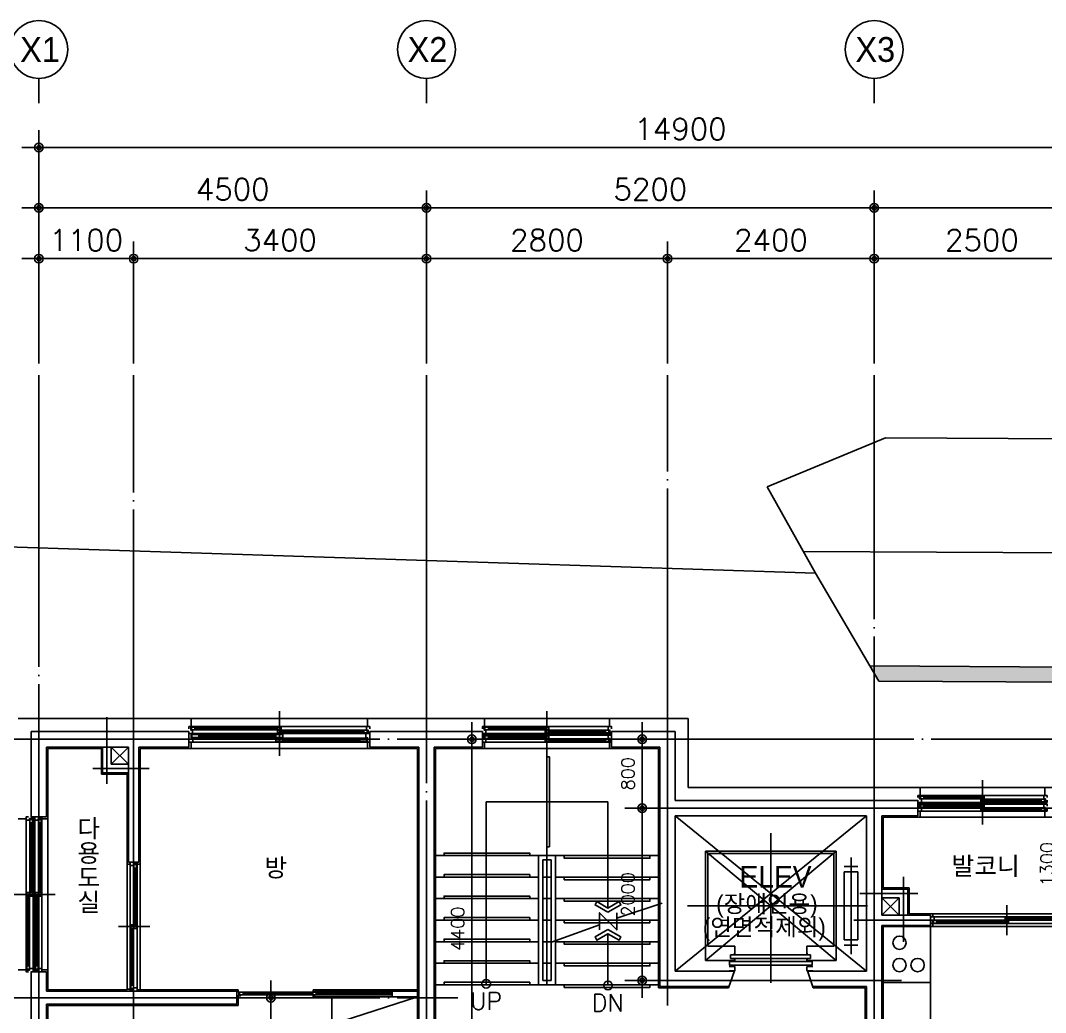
# Model space of a CAD drawing. Header units: millimetres. Extents: x 5537433 to 5830173, y -900794 to -778623.
# Drawn here: x 5668008 to 5679910, y -816726 to -805209 of the extents above; entities that cross this region are included whole.
import ezdxf
from ezdxf.enums import TextEntityAlignment as Align

# ---------------------------------------------------------------- set-up
doc = ezdxf.new("R2010")
doc.units = ezdxf.units.MM
doc.header["$LTSCALE"] = 100
doc.linetypes.add('CEN', pattern=[62, 60, -1, 0, -1])
doc.layers.get('0').update_dxf_attribs({"linetype": 'CONTINUOUS'})
doc.layers.get('DEFPOINTS').update_dxf_attribs({"linetype": 'CONTINUOUS'})
for name, color, linetype in [('181', 181, 'CONTINUOUS'), ('60', 60, 'CONTINUOUS'), ('9', 9, 'CONTINUOUS'), ('CEN', 1, 'CEN'), ('COL', 2, 'CONTINUOUS'), ('COR', 4, 'CONTINUOUS'), ('DIM', 7, 'CONTINUOUS'), ('FIN', 9, 'CONTINUOUS'), ('HAT', 8, 'CONTINUOUS'), ('SYM', 7, 'CONTINUOUS'), ('WAL', 3, 'CONTINUOUS'), ('WID', 4, 'CONTINUOUS')]:
    doc.layers.add(name, color=color, linetype=linetype)
doc.styles.add('2', font='')
doc.styles.add('GHS', font='ROMANS.shx', dxfattribs={"bigfont": 'GHS.shx'})
doc.styles.get('2').set_extended_font_data('HYtbrB')
doc.dimstyles.get("Standard").update_dxf_attribs({"dimtxt": 0.18, "dimasz": 0.18, "dimexe": 0.18, "dimexo": 0.0625, "dimgap": 0.09, "dimtad": 0, "dimtih": 1, "dimtoh": 1, "dimdec": 4, "dimzin": 0, "dimdsep": 46, "dimtxsty": 'STANDARD', "dimcen": 0.09, "dimadec": 0, "dimazin": 0, "dimtfac": 1, "dimtdec": 4, "dimtofl": 0, "dimtmove": 0, "dimatfit": 3, "dimfxl": 1, "dimtolj": 1, "dimtzin": 0, "dimarcsym": 0})

# ---------------------------------------------------------------- blocks, each defined once
blk = doc.blocks.new('Z_DOT')
at = {"layer": 'DIM', "color": 7}
for p, q in [((0, -2), (0, 2)), ((-2, 0), (2, 0))]:
    blk.add_line(p, q, dxfattribs=at)
for radius in [0.5, 0.25]:
    blk.add_circle((0, 0), radius, dxfattribs=at)
blk = doc.blocks.new('*D78')
at = {"layer": 'DEFPOINTS', "color": 0, "linetype": 'Continuous', "transparency": 16777216}
for p in [(5668222, -807384), (5668222, -809493), (5672722, -809493)]:
    blk.add_point(p, dxfattribs=at)
at = {"layer": 'DIM', "color": 0, "linetype": 'Continuous', "lineweight": -2, "transparency": 16777216}
for p, q in [((5668222, -809193), (5668222, -807384)), ((5672622, -807384), (5668322, -807384)), ((5672722, -809193), (5672722, -807384))]:
    blk.add_line(p, q, dxfattribs=at)
at = {"layer": 'DIM', "color": 0, "linetype": 'Continuous', "lineweight": -2, "transparency": 16777216, "xscale": 100, "yscale": 100, "zscale": 100, "rotation": 180}
blk.add_blockref('Z_DOT', (5668222, -807384), dxfattribs=at)
at = {"layer": 'DIM', "color": 0, "linetype": 'Continuous', "lineweight": -2, "transparency": 16777216, "xscale": 100, "yscale": 100, "zscale": 100}
blk.add_blockref('Z_DOT', (5672722, -807384), dxfattribs=at)
at = {"layer": 'DIM', "color": 60, "linetype": 'Continuous', "transparency": 16777216, "insert": (5670472, -807169), "char_height": 250, "attachment_point": 5, "style": 'GHS'}
blk.add_mtext('\\A1;4500', dxfattribs=at)
blk = doc.blocks.new('*D79')
at = {"layer": 'DEFPOINTS', "color": 0, "linetype": 'Continuous', "transparency": 16777216}
for p in [(5683122, -806684), (5668222, -809427), (5683122, -809427)]:
    blk.add_point(p, dxfattribs=at)
at = {"layer": 'DIM', "color": 0, "linetype": 'Continuous', "lineweight": -2, "transparency": 16777216}
for p, q in [((5668222, -809127), (5668222, -806684)), ((5668322, -806684), (5683022, -806684)), ((5683122, -809127), (5683122, -806684))]:
    blk.add_line(p, q, dxfattribs=at)
at = {"layer": 'DIM', "color": 0, "linetype": 'Continuous', "lineweight": -2, "transparency": 16777216, "xscale": 100, "yscale": 100, "zscale": 100, "rotation": 180}
blk.add_blockref('Z_DOT', (5668222, -806684), dxfattribs=at)
at = {"layer": 'DIM', "color": 0, "linetype": 'Continuous', "lineweight": -2, "transparency": 16777216, "xscale": 100, "yscale": 100, "zscale": 100}
blk.add_blockref('Z_DOT', (5683122, -806684), dxfattribs=at)
at = {"layer": 'DIM', "color": 60, "linetype": 'Continuous', "transparency": 16777216, "insert": (5675672, -806469), "char_height": 250, "attachment_point": 5, "style": 'GHS'}
blk.add_mtext('\\A1;14900', dxfattribs=at)
blk = doc.blocks.new('*D80')
at = {"layer": 'DEFPOINTS', "color": 0, "linetype": 'Continuous', "transparency": 16777216}
for p in [(5672722, -807384), (5672722, -809493), (5677922, -809493)]:
    blk.add_point(p, dxfattribs=at)
at = {"layer": 'DIM', "color": 0, "linetype": 'Continuous', "lineweight": -2, "transparency": 16777216}
for p, q in [((5672722, -809193), (5672722, -807384)), ((5677822, -807384), (5672822, -807384)), ((5677922, -809193), (5677922, -807384))]:
    blk.add_line(p, q, dxfattribs=at)
at = {"layer": 'DIM', "color": 0, "linetype": 'Continuous', "lineweight": -2, "transparency": 16777216, "xscale": 100, "yscale": 100, "zscale": 100, "rotation": 180}
blk.add_blockref('Z_DOT', (5672722, -807384), dxfattribs=at)
at = {"layer": 'DIM', "color": 0, "linetype": 'Continuous', "lineweight": -2, "transparency": 16777216, "xscale": 100, "yscale": 100, "zscale": 100}
blk.add_blockref('Z_DOT', (5677922, -807384), dxfattribs=at)
at = {"layer": 'DIM', "color": 60, "linetype": 'Continuous', "transparency": 16777216, "insert": (5675322, -807169), "char_height": 250, "attachment_point": 5, "style": 'GHS'}
blk.add_mtext('\\A1;5200', dxfattribs=at)
blk = doc.blocks.new('*D81')
at = {"layer": 'DEFPOINTS', "color": 0, "linetype": 'Continuous', "transparency": 16777216}
for p in [(5668222, -807974), (5668222, -809493), (5669322, -809493)]:
    blk.add_point(p, dxfattribs=at)
at = {"layer": 'DIM', "color": 0, "linetype": 'Continuous', "lineweight": -2, "transparency": 16777216}
for p, q in [((5668222, -809193), (5668222, -807974)), ((5669222, -807974), (5668322, -807974)), ((5669322, -809193), (5669322, -807974))]:
    blk.add_line(p, q, dxfattribs=at)
at = {"layer": 'DIM', "color": 0, "linetype": 'Continuous', "lineweight": -2, "transparency": 16777216, "xscale": 100, "yscale": 100, "zscale": 100, "rotation": 180}
blk.add_blockref('Z_DOT', (5668222, -807974), dxfattribs=at)
at = {"layer": 'DIM', "color": 0, "linetype": 'Continuous', "lineweight": -2, "transparency": 16777216, "xscale": 100, "yscale": 100, "zscale": 100}
blk.add_blockref('Z_DOT', (5669322, -807974), dxfattribs=at)
at = {"layer": 'DIM', "color": 60, "linetype": 'Continuous', "transparency": 16777216, "insert": (5668772, -807759), "char_height": 250, "attachment_point": 5, "style": 'GHS'}
blk.add_mtext('\\A1;1100', dxfattribs=at)
blk = doc.blocks.new('*D82')
at = {"layer": 'DEFPOINTS', "color": 0, "linetype": 'Continuous', "transparency": 16777216}
for p in [(5669322, -807974), (5669322, -809493), (5672722, -809493)]:
    blk.add_point(p, dxfattribs=at)
at = {"layer": 'DIM', "color": 0, "linetype": 'Continuous', "lineweight": -2, "transparency": 16777216}
for p, q in [((5669322, -809193), (5669322, -807974)), ((5672622, -807974), (5669422, -807974)), ((5672722, -809193), (5672722, -807974))]:
    blk.add_line(p, q, dxfattribs=at)
at = {"layer": 'DIM', "color": 0, "linetype": 'Continuous', "lineweight": -2, "transparency": 16777216, "xscale": 100, "yscale": 100, "zscale": 100, "rotation": 180}
blk.add_blockref('Z_DOT', (5669322, -807974), dxfattribs=at)
at = {"layer": 'DIM', "color": 0, "linetype": 'Continuous', "lineweight": -2, "transparency": 16777216, "xscale": 100, "yscale": 100, "zscale": 100}
blk.add_blockref('Z_DOT', (5672722, -807974), dxfattribs=at)
at = {"layer": 'DIM', "color": 60, "linetype": 'Continuous', "transparency": 16777216, "insert": (5671022, -807759), "char_height": 250, "attachment_point": 5, "style": 'GHS'}
blk.add_mtext('\\A1;3400', dxfattribs=at)
blk = doc.blocks.new('*D83')
at = {"layer": 'DEFPOINTS', "color": 0, "linetype": 'Continuous', "transparency": 16777216}
for p in [(5672722, -807974), (5672722, -809493), (5675522, -809493)]:
    blk.add_point(p, dxfattribs=at)
at = {"layer": 'DIM', "color": 0, "linetype": 'Continuous', "lineweight": -2, "transparency": 16777216}
for p, q in [((5672722, -809193), (5672722, -807974)), ((5675422, -807974), (5672822, -807974)), ((5675522, -809193), (5675522, -807974))]:
    blk.add_line(p, q, dxfattribs=at)
at = {"layer": 'DIM', "color": 0, "linetype": 'Continuous', "lineweight": -2, "transparency": 16777216, "xscale": 100, "yscale": 100, "zscale": 100, "rotation": 180}
blk.add_blockref('Z_DOT', (5672722, -807974), dxfattribs=at)
at = {"layer": 'DIM', "color": 0, "linetype": 'Continuous', "lineweight": -2, "transparency": 16777216, "xscale": 100, "yscale": 100, "zscale": 100}
blk.add_blockref('Z_DOT', (5675522, -807974), dxfattribs=at)
at = {"layer": 'DIM', "color": 60, "linetype": 'Continuous', "transparency": 16777216, "insert": (5674122, -807759), "char_height": 250, "attachment_point": 5, "style": 'GHS'}
blk.add_mtext('\\A1;2800', dxfattribs=at)
blk = doc.blocks.new('*D84')
at = {"layer": 'DEFPOINTS', "color": 0, "linetype": 'Continuous', "transparency": 16777216}
for p in [(5675522, -807974), (5675522, -809493), (5677922, -809493)]:
    blk.add_point(p, dxfattribs=at)
at = {"layer": 'DIM', "color": 0, "linetype": 'Continuous', "lineweight": -2, "transparency": 16777216}
for p, q in [((5675522, -809193), (5675522, -807974)), ((5677822, -807974), (5675622, -807974)), ((5677922, -809193), (5677922, -807974))]:
    blk.add_line(p, q, dxfattribs=at)
at = {"layer": 'DIM', "color": 0, "linetype": 'Continuous', "lineweight": -2, "transparency": 16777216, "xscale": 100, "yscale": 100, "zscale": 100, "rotation": 180}
blk.add_blockref('Z_DOT', (5675522, -807974), dxfattribs=at)
at = {"layer": 'DIM', "color": 0, "linetype": 'Continuous', "lineweight": -2, "transparency": 16777216, "xscale": 100, "yscale": 100, "zscale": 100}
blk.add_blockref('Z_DOT', (5677922, -807974), dxfattribs=at)
at = {"layer": 'DIM', "color": 60, "linetype": 'Continuous', "transparency": 16777216, "insert": (5676722, -807759), "char_height": 250, "attachment_point": 5, "style": 'GHS'}
blk.add_mtext('\\A1;2400', dxfattribs=at)
blk = doc.blocks.new('*D85')
at = {"layer": 'DEFPOINTS', "color": 0, "linetype": 'Continuous', "transparency": 16777216}
for p in [(5677922, -807974), (5677922, -809493), (5680422, -809493)]:
    blk.add_point(p, dxfattribs=at)
at = {"layer": 'DIM', "color": 0, "linetype": 'Continuous', "lineweight": -2, "transparency": 16777216}
for p, q in [((5677922, -809193), (5677922, -807974)), ((5680322, -807974), (5678022, -807974)), ((5680422, -809193), (5680422, -807974))]:
    blk.add_line(p, q, dxfattribs=at)
at = {"layer": 'DIM', "color": 0, "linetype": 'Continuous', "lineweight": -2, "transparency": 16777216, "xscale": 100, "yscale": 100, "zscale": 100, "rotation": 180}
blk.add_blockref('Z_DOT', (5677922, -807974), dxfattribs=at)
at = {"layer": 'DIM', "color": 0, "linetype": 'Continuous', "lineweight": -2, "transparency": 16777216, "xscale": 100, "yscale": 100, "zscale": 100}
blk.add_blockref('Z_DOT', (5680422, -807974), dxfattribs=at)
at = {"layer": 'DIM', "color": 60, "linetype": 'Continuous', "transparency": 16777216, "insert": (5679172, -807759), "char_height": 250, "attachment_point": 5, "style": 'GHS'}
blk.add_mtext('\\A1;2500', dxfattribs=at)
blk = doc.blocks.new('*D99')
at = {"layer": 'DEFPOINTS', "color": 0, "linetype": 'Continuous', "transparency": 16777216}
for p in [(5677922, -807384), (5677922, -809493), (5683122, -809493)]:
    blk.add_point(p, dxfattribs=at)
at = {"layer": 'DIM', "color": 0, "linetype": 'Continuous', "lineweight": -2, "transparency": 16777216}
for p, q in [((5677922, -809193), (5677922, -807384)), ((5683022, -807384), (5678022, -807384)), ((5683122, -809193), (5683122, -807384))]:
    blk.add_line(p, q, dxfattribs=at)
at = {"layer": 'DIM', "color": 0, "linetype": 'Continuous', "lineweight": -2, "transparency": 16777216, "xscale": 100, "yscale": 100, "zscale": 100, "rotation": 180}
blk.add_blockref('Z_DOT', (5677922, -807384), dxfattribs=at)
at = {"layer": 'DIM', "color": 0, "linetype": 'Continuous', "lineweight": -2, "transparency": 16777216, "xscale": 100, "yscale": 100, "zscale": 100}
blk.add_blockref('Z_DOT', (5683122, -807384), dxfattribs=at)
at = {"layer": 'DIM', "color": 60, "linetype": 'Continuous', "transparency": 16777216, "insert": (5680522, -807169), "char_height": 250, "attachment_point": 5, "style": 'GHS'}
blk.add_mtext('\\A1;5200', dxfattribs=at)
blk = doc.blocks.new('*D295')
at = {"layer": 'DEFPOINTS', "color": 0, "linetype": 'Continuous', "transparency": 16777216}
for p in [(5675227, -813554), (5675227, -813554), (5675227, -814354)]:
    blk.add_point(p, dxfattribs=at)
at = {"layer": 'DIM', "color": 0, "linetype": 'Continuous', "lineweight": -2, "transparency": 16777216}
blk.add_line((5675227, -814254), (5675227, -813654), dxfattribs=at)
at = {"layer": 'DIM', "color": 0, "linetype": 'Continuous', "lineweight": -2, "transparency": 16777216, "xscale": 100, "yscale": 100, "zscale": 100}
for p, rotation in [((5675227, -813554), 90), ((5675227, -814354), 270)]:
    blk.add_blockref('Z_DOT', p, dxfattribs=dict(at, rotation=rotation))
at = {"layer": 'DIM', "color": 60, "linetype": 'Continuous', "transparency": 16777216, "insert": (5675062, -813954), "char_height": 150, "attachment_point": 5, "rotation": 90, "style": 'GHS'}
blk.add_mtext('\\A1;800', dxfattribs=at)
blk = doc.blocks.new('*D296')
at = {"layer": 'DEFPOINTS', "color": 0, "linetype": 'Continuous', "transparency": 16777216}
for p in [(5675227, -814354), (5675227, -814354), (5675227, -816354)]:
    blk.add_point(p, dxfattribs=at)
at = {"layer": 'DIM', "color": 0, "linetype": 'Continuous', "lineweight": -2, "transparency": 16777216}
blk.add_line((5675227, -816254), (5675227, -814454), dxfattribs=at)
at = {"layer": 'DIM', "color": 0, "linetype": 'Continuous', "lineweight": -2, "transparency": 16777216, "xscale": 100, "yscale": 100, "zscale": 100}
for p, rotation in [((5675227, -814354), 90), ((5675227, -816354), 270)]:
    blk.add_blockref('Z_DOT', p, dxfattribs=dict(at, rotation=rotation))
at = {"layer": 'DIM', "color": 60, "linetype": 'Continuous', "transparency": 16777216, "insert": (5675062, -815354), "char_height": 150, "attachment_point": 5, "rotation": 90, "style": 'GHS'}
blk.add_mtext('\\A1;2000', dxfattribs=at)
blk = doc.blocks.new('*D304')
at = {"layer": 'DEFPOINTS', "color": 0, "linetype": 'Continuous', "transparency": 16777216}
for p in [(5670916, -816554), (5670916, -816554), (5670916, -817954)]:
    blk.add_point(p, dxfattribs=at)
at = {"layer": 'DIM', "color": 0, "linetype": 'Continuous', "lineweight": -2, "transparency": 16777216}
blk.add_line((5670916, -817854), (5670916, -816654), dxfattribs=at)
at = {"layer": 'DIM', "color": 0, "linetype": 'Continuous', "lineweight": -2, "transparency": 16777216, "xscale": 100, "yscale": 100, "zscale": 100}
for p, rotation in [((5670916, -816554), 90), ((5670916, -817954), 270)]:
    blk.add_blockref('Z_DOT', p, dxfattribs=dict(at, rotation=rotation))
at = {"layer": 'DIM', "color": 60, "linetype": 'Continuous', "transparency": 16777216, "insert": (5670751, -817254), "char_height": 150, "attachment_point": 5, "rotation": 90, "style": 'GHS'}
blk.add_mtext('\\A1;1400', dxfattribs=at)
blk = doc.blocks.new('*D305')
at = {"layer": 'DEFPOINTS', "color": 0, "linetype": 'Continuous', "transparency": 16777216}
for p in [(5673250, -813554), (5673250, -813554), (5673250, -817954)]:
    blk.add_point(p, dxfattribs=at)
at = {"layer": 'DIM', "color": 0, "linetype": 'Continuous', "lineweight": -2, "transparency": 16777216}
blk.add_line((5673250, -817854), (5673250, -813654), dxfattribs=at)
at = {"layer": 'DIM', "color": 0, "linetype": 'Continuous', "lineweight": -2, "transparency": 16777216, "xscale": 100, "yscale": 100, "zscale": 100}
for p, rotation in [((5673250, -813554), 90), ((5673250, -817954), 270)]:
    blk.add_blockref('Z_DOT', p, dxfattribs=dict(at, rotation=rotation))
at = {"layer": 'DIM', "color": 60, "linetype": 'Continuous', "transparency": 16777216, "insert": (5673085, -815754), "char_height": 150, "attachment_point": 5, "rotation": 90, "style": 'GHS'}
blk.add_mtext('\\A1;4400', dxfattribs=at)
blk = doc.blocks.new('*D308')
at = {"layer": 'DEFPOINTS', "color": 0, "linetype": 'Continuous', "transparency": 16777216}
for p in [(5680093, -814354), (5680093, -814354), (5680093, -815654)]:
    blk.add_point(p, dxfattribs=at)
at = {"layer": 'DIM', "color": 0, "linetype": 'Continuous', "lineweight": -2, "transparency": 16777216}
blk.add_line((5680093, -815554), (5680093, -814454), dxfattribs=at)
at = {"layer": 'DIM', "color": 0, "linetype": 'Continuous', "lineweight": -2, "transparency": 16777216, "xscale": 100, "yscale": 100, "zscale": 100}
for p, rotation in [((5680093, -814354), 90), ((5680093, -815654), 270)]:
    blk.add_blockref('Z_DOT', p, dxfattribs=dict(at, rotation=rotation))
at = {"layer": 'DIM', "color": 60, "linetype": 'Continuous', "transparency": 16777216, "insert": (5679928, -815004), "char_height": 150, "attachment_point": 5, "rotation": 90, "style": 'GHS'}
blk.add_mtext('\\A1;1300', dxfattribs=at)

msp = doc.modelspace()

# ---------------------------------------------------------------- hatches: boundary and pattern name
at = {"layer": 'HAT'}
h = msp.add_hatch(dxfattribs=at)
h.set_pattern_fill('DOTS,N', color=256, scale=50, angle=-95.2671, style=0)
h.set_pattern_definition([(264.7328958, (6764888.764, 4816268.985), (75.3965761, -46.8064589), [0, -79.375])])
h.paths.add_polyline_path([(5688807.5, -812764.6), (5688995.8, -824454.1), (5688903, -824454.1), (5688794.7, -812939.6), (5677973.8, -812878.6), (5677871.1, -812703)])

# ---------------------------------------------------------------- linework, layer by layer
for p, q in [((5676679, -810624.2), (5678052.9, -810054)), ((5678052.9, -810054), (5688822.5, -810114.7)), ((5677239.8, -811624.3), (5676679, -810624.2)), ((5666868.9, -811288.2), (5677239.8, -811624.3)), ((5677239.8, -811624.3), (5677871.1, -812703)), ((5677871.1, -812703), (5688807.5, -812764.6))]:
    msp.add_line(p, q)
at = {"layer": '181', "color": 181}
for p, q in [((5678026.7, -815729.1), (5678576.7, -815729.1)), ((5678026.7, -815729.1), (5678026.7, -815733.3)), ((5678026.7, -815733.3), (5678026.7, -817899.1)), ((5678576.7, -815779.1), (5678576.7, -815729.1)), ((5678576.7, -817899.1), (5678576.7, -815779.1)), ((5678576.7, -816379.1), (5678576.7, -815779.1))]:
    msp.add_line(p, q, dxfattribs=at)
at = {"layer": '181'}
for p, q in [((5678576.7, -816379.1), (5678026.7, -816379.1)), ((5671621.7, -817859.1), (5671621.7, -816544.1)), ((5672616.7, -816544.1), (5671621.7, -816864.1))]:
    msp.add_line(p, q, dxfattribs=at)
for centre in [(5678214.7, -815915.7), (5678214.7, -816174.5), (5678425.7, -816174.5)]:
    msp.add_circle(centre, 77.3, dxfattribs=at)
at = {"layer": '9'}
for p, q in [((5677871.1, -812703), (5677973.8, -812878.6)), ((5669261.7, -813644.1), (5669061.7, -813844.1)), ((5669261.7, -813844.1), (5669061.7, -813644.1)), ((5675611.7, -816244.1), (5677831.7, -814444.1)), ((5677831.7, -816244.1), (5675611.7, -814444.1)), ((5678011.7, -815594.1), (5678211.7, -815394.1)), ((5678011.7, -815394.1), (5678211.7, -815594.1)), ((5672322.7, -816489.7), (5671441.7, -816489.7)), ((5672322.7, -816500.7), (5671441.7, -816500.7)), ((5672322.7, -816509.3), (5671441.7, -816509.3)), ((5672322.7, -816519.7), (5671441.7, -816519.7))]:
    msp.add_line(p, q, dxfattribs=at)
at = {"layer": '9', "linetype": 'Continuous'}
msp.add_line((5677973.8, -812878.6), (5688794.7, -812939.6), dxfattribs=at)
at = {"layer": 'CEN'}
for p, q in [((5668221.7, -825114.1), (5668221.7, -809327.4)), ((5669321.7, -816887.2), (5669321.7, -809327.4)), ((5672721.7, -820264.4), (5672721.7, -809327.4)), ((5675521.7, -816643.5), (5675521.7, -809327.4)), ((5677921.7, -818359.8), (5677921.7, -809327.4)), ((5677099.3, -811373.7), (5688815, -811439.7)), ((5669011.7, -813298.2), (5669011.7, -814072.2)), ((5669011.7, -813740), (5669011.7, -813306.2)), ((5666180.8, -813554.1), (5689618.9, -813554.1)), ((5669501.7, -813894.1), (5668847.1, -813894.1)), ((5675105.1, -814354.1), (5689620.2, -814354.1)), ((5678261.7, -815905), (5678261.7, -815151)), ((5677755.7, -815344.1), (5678426.2, -815344.1)), ((5677685.3, -815654.1), (5680820.8, -815654.1)), ((5675200.5, -816354.1), (5678239.8, -816354.1)), ((5666180.8, -816554.1), (5673085.2, -816554.1))]:
    msp.add_line(p, q, dxfattribs=at)
at = {"layer": 'COL'}
for p, q in [((5668131.7, -814454.1), (5668131.7, -813464.1)), ((5669964.2, -813464.1), (5668131.7, -813464.1)), ((5669964.2, -813644.1), (5669964.2, -813464.1)), ((5673371.7, -813464.1), (5672064.2, -813464.1)), ((5672064.2, -813644.1), (5672064.2, -813479.1)), ((5673371.7, -813644.1), (5673371.7, -813464.1)), ((5675611.7, -813464.1), (5674871.7, -813464.1)), ((5674871.7, -813644.1), (5674871.7, -813464.1)), ((5675611.7, -814264.1), (5675611.7, -813464.1)), ((5668311.7, -813644.1), (5669261.7, -813644.1)), ((5668311.7, -813644.1), (5668311.7, -814454.1)), ((5668961.7, -813644.1), (5668961.7, -813944.1)), ((5669061.7, -813644.1), (5669061.7, -813844.1)), ((5669261.7, -813644.1), (5669261.7, -814979.1)), ((5669381.7, -813644.1), (5669381.7, -814979.1)), ((5669381.7, -813644.1), (5669964.2, -813644.1)), ((5672064.2, -813644.1), (5672631.7, -813644.1)), ((5672631.7, -813644.1), (5672631.7, -816864.1)), ((5672811.7, -813644.1), (5672811.7, -816864.1)), ((5672811.7, -813644.1), (5673371.7, -813644.1)), ((5674871.7, -813644.1), (5675431.7, -813644.1)), ((5675431.7, -816424.1), (5675431.7, -813644.1)), ((5669261.7, -813844.1), (5669061.7, -813844.1)), ((5669261.7, -813944.1), (5668961.7, -813944.1)), ((5678429.2, -814264.1), (5675611.7, -814264.1)), ((5678429.2, -814444.1), (5678429.2, -814264.1)), ((5668311.7, -814454.1), (5668131.7, -814454.1)), ((5675611.7, -816244.1), (5675611.7, -814444.1)), ((5677831.7, -814444.1), (5675611.7, -814444.1)), ((5677831.7, -816244.1), (5677831.7, -814444.1)), ((5678011.7, -814444.1), (5678429.2, -814444.1)), ((5678011.7, -815594.1), (5678011.7, -814444.1)), ((5669381.7, -814979.1), (5669261.7, -814979.1)), ((5678011.7, -815294.1), (5678311.7, -815294.1)), ((5678311.7, -815594.1), (5678311.7, -815294.1)), ((5678011.7, -815394.1), (5678211.7, -815394.1)), ((5678211.7, -815594.1), (5678211.7, -815394.1)), ((5678011.7, -815594.1), (5678576.7, -815594.1)), ((5678576.7, -815594.1), (5678576.7, -815714.1)), ((5678011.7, -818044.1), (5678011.7, -815714.1)), ((5678011.7, -815714.1), (5678576.7, -815714.1)), ((5668131.7, -816853.6), (5668131.7, -816254.1)), ((5668311.7, -816254.1), (5668131.7, -816254.1)), ((5668311.7, -816254.1), (5668311.7, -816479.1)), ((5676298.2, -816244.1), (5675611.7, -816244.1)), ((5676298.3, -816244), (5676229.2, -816439.1)), ((5677145.1, -816244), (5677214, -816439.1)), ((5677831.7, -816244.1), (5677145.1, -816244.1)), ((5677831.7, -816244.1), (5677145.1, -816244.1)), ((5668311.7, -816479.1), (5669261.7, -816479.1)), ((5669261.7, -816479.1), (5669261.7, -816479.1)), ((5669381.7, -816479.1), (5669261.7, -816479.1)), ((5669381.7, -816479.1), (5670521.7, -816479.1)), ((5670521.7, -816479.1), (5670521.7, -816629.1)), ((5670521.7, -816479.1), (5670521.7, -816629.1)), ((5670521.7, -816479.1), (5670521.7, -816629.1)), ((5670521.7, -816479.1), (5670521.7, -816479.1)), ((5671421.7, -816479.1), (5671421.7, -816484.8)), ((5672322.7, -816479.1), (5672322.7, -816544.1)), ((5676234.6, -816424.1), (5675431.7, -816424.1)), ((5677831.7, -816424.1), (5677208.7, -816424.1)), ((5677831.7, -817864.1), (5677831.7, -816424.1)), ((5668311.7, -816629.1), (5670521.7, -816629.1)), ((5668311.7, -816853.6), (5668311.7, -816629.1))]:
    msp.add_line(p, q, dxfattribs=at)
at = {"layer": 'COR'}
for p, q in [((5674121.7, -814904.1), (5674121.7, -813659.1)), ((5674151.7, -814804.1), (5674151.7, -813759.1)), ((5674121.7, -814804.1), (5674151.7, -814804.1)), ((5672826.7, -814904.1), (5674021.7, -814904.1)), ((5674021.7, -814904.1), (5674221.7, -814904.1)), ((5674021.7, -816404.1), (5674021.7, -814904.1)), ((5674071.7, -814904.1), (5674121.7, -814904.1)), ((5674071.7, -814954.1), (5674171.7, -814954.1)), ((5674071.7, -816354.1), (5674071.7, -814954.1)), ((5674121.7, -814904.1), (5674171.7, -814904.1)), ((5674121.7, -814904.1), (5674171.7, -814904.1)), ((5674171.7, -814954.1), (5674171.7, -816354.1)), ((5674221.7, -814904.1), (5675416.7, -814904.1)), ((5674221.7, -814904.1), (5674221.7, -816404.1)), ((5672826.7, -815154.1), (5674021.7, -815154.1)), ((5674071.7, -815154.1), (5674121.7, -815154.1)), ((5674121.7, -815154.1), (5674171.7, -815154.1)), ((5674221.7, -815154.1), (5675416.7, -815154.1)), ((5672826.7, -815404.1), (5674021.7, -815404.1)), ((5674071.7, -815404.1), (5674121.7, -815404.1)), ((5674121.7, -815404.1), (5674171.7, -815404.1)), ((5674221.7, -815404.1), (5675416.7, -815404.1)), ((5672826.7, -815654.1), (5674021.7, -815654.1)), ((5674071.7, -815654.1), (5674121.7, -815654.1)), ((5674121.7, -815654.1), (5674171.7, -815654.1)), ((5674221.7, -815654.1), (5675416.7, -815654.1)), ((5672826.7, -815904.1), (5674021.7, -815904.1)), ((5674071.7, -815904.1), (5674121.7, -815904.1)), ((5674121.7, -815904.1), (5674171.7, -815904.1)), ((5674221.7, -815904.1), (5675416.7, -815904.1)), ((5672826.7, -816154.1), (5674021.7, -816154.1)), ((5674071.7, -816154.1), (5674121.7, -816154.1)), ((5674121.7, -816154.1), (5674171.7, -816154.1)), ((5674221.7, -816154.1), (5675416.7, -816154.1)), ((5674071.7, -816354.1), (5674171.7, -816354.1)), ((5672826.7, -816404.1), (5674021.7, -816404.1)), ((5674221.7, -816404.1), (5674021.7, -816404.1)), ((5674071.7, -816404.1), (5674121.7, -816404.1)), ((5674071.7, -816404.1), (5674121.7, -816404.1)), ((5674121.7, -816404.1), (5674171.7, -816404.1)), ((5674121.7, -816404.1), (5674171.7, -816404.1)), ((5674221.7, -816404.1), (5675416.7, -816404.1))]:
    msp.add_line(p, q, dxfattribs=at)
at = {"layer": 'COR', "color": 4}
for p, q in [((5676721.7, -815487.1), (5676721.7, -814642.2)), ((5675963.7, -814853.6), (5675963.7, -816120.7)), ((5677479.6, -814853.6), (5675963.7, -816120.7)), ((5675963.7, -814853.6), (5677479.6, -816120.7)), ((5677479.6, -814853.6), (5675963.7, -814853.6)), ((5677453.5, -814879.7), (5675989.8, -814879.7)), ((5675989.8, -814879.7), (5675989.8, -815956.5)), ((5677453.5, -815956.5), (5677453.5, -814879.7)), ((5677479.6, -816120.7), (5677479.6, -814853.6)), ((5677652, -814925.6), (5677652, -816048.7)), ((5677573.6, -815030.1), (5677730.4, -815030.1)), ((5677573.6, -815881.5), (5677573.6, -815092.8)), ((5677573.6, -815092.8), (5677730.4, -815092.8)), ((5677730.4, -815092.8), (5677730.4, -815881.5)), ((5676721.7, -815487.1), (5675754.6, -815487.1)), ((5676721.7, -815487.1), (5676721.7, -816380.9)), ((5676721.7, -815487.1), (5677844.1, -815487.1)), ((5677730.4, -815881.5), (5677573.6, -815881.5)), ((5675989.8, -815956.5), (5676303.5, -815956.5)), ((5676303.5, -815956.5), (5676303.5, -816045.4)), ((5677139.8, -816045.4), (5677139.8, -815956.5)), ((5677139.8, -815956.5), (5677453.5, -815956.5)), ((5677730.4, -815944.2), (5677573.6, -815944.2)), ((5675963.7, -816120.7), (5676303.5, -816120.7)), ((5677202.6, -816134.3), (5676240.8, -816134.3)), ((5676240.8, -816134.3), (5676240.8, -816176.1)), ((5676251.2, -816097.7), (5676251.2, -816055.9)), ((5676251.2, -816055.9), (5677181.7, -816055.9)), ((5677181.7, -816097.7), (5676251.2, -816097.7)), ((5676303.5, -816045.4), (5676293, -816045.4)), ((5676303.5, -816108.1), (5676293, -816108.1)), ((5676293, -816108.1), (5676303.5, -816108.1)), ((5676303.5, -816120.7), (5676303.5, -816108.1)), ((5677150.3, -816045.4), (5677139.8, -816045.4)), ((5677150.3, -816108.1), (5677139.8, -816108.1)), ((5677139.8, -816108.1), (5677139.8, -816120.7)), ((5677139.8, -816120.7), (5677479.6, -816120.7)), ((5677181.7, -816055.9), (5677181.7, -816097.7)), ((5677202.6, -816176.1), (5677202.6, -816134.3)), ((5676298.3, -816191.8), (5676235.5, -816191.8)), ((5676298.3, -816244), (5676235.5, -816244)), ((5676240.8, -816176.1), (5677202.6, -816176.1)), ((5676303.5, -816238.8), (5676303.5, -816197)), ((5677139.8, -816238.8), (5677139.8, -816197)), ((5677145.1, -816191.8), (5677207.8, -816191.8)), ((5677145.1, -816244), (5677207.8, -816244))]:
    msp.add_line(p, q, dxfattribs=at)
at = {"layer": 'COR'}
for points in [[(5672926.7, -814904.1), (5672926.7, -814874.1), (5673921.7, -814874.1), (5673921.7, -814904.1)], [(5674321.7, -814904.1), (5674321.7, -814934.1), (5675316.7, -814934.1), (5675316.7, -814904.1)], [(5672926.7, -815154.1), (5672926.7, -815124.1), (5673921.7, -815124.1), (5673921.7, -815154.1)], [(5674321.7, -815154.1), (5674321.7, -815184.1), (5675316.7, -815184.1), (5675316.7, -815154.1)], [(5672926.7, -815404.1), (5672926.7, -815374.1), (5673921.7, -815374.1), (5673921.7, -815404.1)], [(5674321.7, -815404.1), (5674321.7, -815434.1), (5675316.7, -815434.1), (5675316.7, -815404.1)], [(5672926.7, -815654.1), (5672926.7, -815624.1), (5673921.7, -815624.1), (5673921.7, -815654.1)], [(5674321.7, -815654.1), (5674321.7, -815684.1), (5675316.7, -815684.1), (5675316.7, -815654.1)], [(5672926.7, -815904.1), (5672926.7, -815874.1), (5673921.7, -815874.1), (5673921.7, -815904.1)], [(5674321.7, -815904.1), (5674321.7, -815934.1), (5675316.7, -815934.1), (5675316.7, -815904.1)], [(5672926.7, -816154.1), (5672926.7, -816124.1), (5673921.7, -816124.1), (5673921.7, -816154.1)], [(5674321.7, -816154.1), (5674321.7, -816184.1), (5675316.7, -816184.1), (5675316.7, -816154.1)], [(5672926.7, -816404.1), (5672926.7, -816374.1), (5673921.7, -816374.1), (5673921.7, -816404.1)], [(5674321.7, -816404.1), (5674321.7, -816434.1), (5675316.7, -816434.1), (5675316.7, -816404.1)]]:
    msp.add_lwpolyline(points, dxfattribs=at)
msp.add_lwpolyline([(5674121.7, -814904.1), (5674121.7, -814904.1), (5674121.7, -816404.1), (5674121.7, -816404.1)], close=True, dxfattribs=at)
at = {"layer": 'COR', "color": 4, "extrusion": (0, 0, -1)}
for centre, major_axis, start_param, end_param in [((5676298.3, -816197), (3.7, 3.7), -0.7853982, 0.7853982), ((5676298.3, -816238.8), (3.7, 3.7), 0.7853982, 2.3561945), ((5676298.3, -816222.4), (3.7, 3.7), 0.7853982, 1.0516502), ((5677145.1, -816197), (-3.7, 3.7), 5.4977871, 7.0685835), ((5677145.1, -816222.4), (-3.7, 3.7), 5.2315351, 5.4977871), ((5677145.1, -816238.8), (3.7, 3.7), 2.3561945, 3.9269908)]:
    msp.add_ellipse(centre, major_axis=major_axis, ratio=1, start_param=start_param, end_param=end_param, dxfattribs=at)
at = {"layer": 'DIM', "linetype": 'Continuous'}
for p, q in [((5668221.7, -806169.1), (5668221.7, -805881.1)), ((5672721.7, -806169.1), (5672721.7, -805881.1)), ((5677921.7, -806169.1), (5677921.7, -805881.1))]:
    msp.add_line(p, q, dxfattribs=at)
for centre in [(5668221.7, -805545.1), (5672721.7, -805545.1), (5677921.7, -805545.1)]:
    msp.add_circle(centre, 336, dxfattribs=at)
at = {"layer": 'FIN'}
for p, q in [((5669989.2, -813314.1), (5667981.7, -813314.1)), ((5669989.2, -813314.1), (5669989.2, -813406.6)), ((5673396.7, -813314.1), (5672039.2, -813314.1)), ((5672039.2, -813314.1), (5672039.2, -813406.6)), ((5673396.7, -813314.1), (5673396.7, -813406.6)), ((5674846.7, -813314.1), (5674846.7, -813406.6)), ((5675761.7, -813314.1), (5674846.7, -813314.1)), ((5675761.7, -814114.1), (5675761.7, -813314.1)), ((5669989.2, -813659.1), (5669989.2, -813586.6)), ((5672039.2, -813659.1), (5672039.2, -813586.6)), ((5673396.7, -813659.1), (5673396.7, -813586.6)), ((5674846.7, -813659.1), (5674846.7, -813586.6)), ((5668326.7, -813659.1), (5668946.7, -813659.1)), ((5668326.7, -813659.1), (5668326.7, -814479.1)), ((5668946.7, -813659.1), (5668946.7, -813959.1)), ((5669396.7, -813659.1), (5669396.7, -815004.1)), ((5669396.7, -813659.1), (5669989.2, -813659.1)), ((5672039.2, -813659.1), (5672616.7, -813659.1)), ((5672616.7, -813659.1), (5672616.7, -816864.1)), ((5672826.7, -813659.1), (5672826.7, -816864.1)), ((5672826.7, -813659.1), (5673396.7, -813659.1)), ((5674846.7, -813659.1), (5675416.7, -813659.1)), ((5675416.7, -816439.1), (5675416.7, -813659.1)), ((5669246.7, -813959.1), (5668946.7, -813959.1)), ((5669246.7, -813944.1), (5669246.7, -815004.1)), ((5678454.2, -814114.1), (5675761.7, -814114.1)), ((5678454.2, -814114.1), (5678454.2, -814206.6)), ((5679904.2, -814114.1), (5679904.2, -814206.6)), ((5679904.2, -814114.1), (5683361.7, -814114.1)), ((5667981.7, -814479.1), (5668074.2, -814479.1)), ((5668326.7, -814479.1), (5668254.2, -814479.1)), ((5678026.7, -814459.1), (5678454.2, -814459.1)), ((5678026.7, -815279.1), (5678026.7, -814459.1)), ((5678454.2, -814459.1), (5678454.2, -814386.6)), ((5679904.2, -814459.1), (5679904.2, -814386.6)), ((5679904.2, -814459.1), (5680331.7, -814459.1)), ((5669246.7, -815004.1), (5669281.7, -815004.1)), ((5669396.7, -815004.1), (5669361.7, -815004.1)), ((5678026.7, -815279.1), (5678326.7, -815279.1)), ((5678326.7, -815579.1), (5678326.7, -815279.1)), ((5678326.7, -815579.1), (5678601.7, -815579.1)), ((5678601.7, -815579.1), (5678601.7, -815614.1)), ((5678026.7, -818059.1), (5678026.7, -815729.1)), ((5678026.7, -815729.1), (5678601.7, -815729.1)), ((5678601.7, -815729.1), (5678601.7, -815694.1)), ((5667981.7, -816229.1), (5668074.2, -816229.1)), ((5668326.7, -816229.1), (5668254.2, -816229.1)), ((5668326.7, -816229.1), (5668326.7, -816464.1)), ((5668326.7, -816464.1), (5669246.7, -816464.1)), ((5669246.7, -816454.1), (5669281.7, -816454.1)), ((5669246.7, -816454.1), (5669246.7, -816464.1)), ((5669361.7, -816464.1), (5670536.7, -816464.1)), ((5670536.7, -816464.1), (5670536.7, -816482.7)), ((5671406.4, -816464.1), (5671406.4, -816489.7)), ((5672616.7, -816464.1), (5671406.4, -816464.1)), ((5676229.2, -816439.1), (5675416.7, -816439.1)), ((5677816.7, -816439.1), (5677214, -816439.1)), ((5677816.7, -817849.1), (5677816.7, -816439.1)), ((5670536.7, -816532.9), (5670536.7, -816644.1)), ((5671406.4, -816554.1), (5671406.4, -816519.7)), ((5671621.7, -816554.1), (5671406.4, -816554.1)), ((5668326.7, -816644.1), (5670536.7, -816644.1)), ((5668326.7, -816878.6), (5668326.7, -816644.1))]:
    msp.add_line(p, q, dxfattribs=at)
at = {"layer": 'SYM'}
for p, q in [((5673416.7, -814279.1), (5673416.7, -816404.1)), ((5674826.7, -814279.1), (5673416.7, -814279.1)), ((5674826.7, -815511.5), (5674826.7, -814279.1)), ((5675458.4, -815455.2), (5674932.3, -815630.4)), ((5674173.4, -815911.1), (5674732.5, -815707.6)), ((5674826.7, -816404.1), (5674826.7, -815814))]:
    msp.add_line(p, q, dxfattribs=at)
for points in [[(5674829.8, -815562.6), (5674979.6, -815476.1), (5674958.1, -815438.9), (5674829.5, -815513.2), (5674700.9, -815438.9), (5674679.4, -815476.1)], [(5674829.7, -815762.6), (5674679.8, -815849.1), (5674701.3, -815886.3), (5674829.9, -815812.1), (5674958.6, -815886.3), (5674980.1, -815849.1)]]:
    msp.add_lwpolyline(points, close=True, dxfattribs=at)
msp.add_lwpolyline([(5674732.3, -815766.8), (5674732.3, -815566.8), (5674932.3, -815766.8), (5674932.3, -815566.8)], dxfattribs=at)
for centre in [(5673416, -816392.3), (5674830.1, -816413.4)]:
    msp.add_circle(centre, 50, dxfattribs=at)
at = {"layer": 'WAL'}
for p, q in [((5671421.7, -816479.1), (5672616.7, -816479.1)), ((5671421.7, -816527.5), (5671421.7, -816544.1)), ((5671621.7, -816544.1), (5671421.7, -816544.1)), ((5672616.7, -816544.1), (5671621.7, -816544.1))]:
    msp.add_line(p, q, dxfattribs=at)
at = {"layer": 'WID'}
for p, q in [((5671014.2, -813744.1), (5671014.2, -813229.1)), ((5674121.7, -813759.1), (5674121.7, -813229.1)), ((5669984.2, -813406.6), (5672024.2, -813406.6)), ((5672039.2, -813314.1), (5669989.2, -813314.1)), ((5673391.7, -813406.6), (5674831.7, -813406.6)), ((5674846.7, -813314.1), (5673396.7, -813314.1)), ((5670009.2, -813486.6), (5672019.2, -813486.6)), ((5670034.2, -813413.6), (5671034.2, -813413.6)), ((5670034.2, -813424.6), (5670994.2, -813424.6)), ((5670034.2, -813432.6), (5670994.2, -813432.6)), ((5670034.2, -813443.6), (5670994.2, -813443.6)), ((5670079.2, -813498.6), (5670974.2, -813498.6)), ((5670079.2, -813515.6), (5670974.2, -813515.6)), ((5671034.2, -813449.6), (5672034.2, -813449.6)), ((5671034.2, -813460.6), (5671994.2, -813460.6)), ((5671034.2, -813468.6), (5671994.2, -813468.6)), ((5671034.2, -813479.6), (5671994.2, -813479.6)), ((5673391.7, -813506.6), (5674831.7, -813506.6)), ((5674851.7, -813486.6), (5673411.7, -813486.6)), ((5673441.7, -813413.6), (5674141.7, -813413.6)), ((5673441.7, -813424.6), (5674101.7, -813424.6)), ((5673441.7, -813432.6), (5674101.7, -813432.6)), ((5673441.7, -813443.6), (5674101.7, -813443.6)), ((5673441.7, -813513.6), (5674141.7, -813513.6)), ((5673441.7, -813524.6), (5674101.7, -813524.6)), ((5674141.7, -813449.6), (5674841.7, -813449.6)), ((5674141.7, -813460.6), (5674801.7, -813460.6)), ((5674141.7, -813468.6), (5674801.7, -813468.6)), ((5674141.7, -813479.6), (5674801.7, -813479.6)), ((5672019.2, -813586.6), (5670009.2, -813586.6)), ((5670079.2, -813533.6), (5670974.2, -813533.6)), ((5671054.2, -813539.6), (5671949.2, -813539.6)), ((5671054.2, -813556.6), (5671949.2, -813556.6)), ((5671054.2, -813574.6), (5671949.2, -813574.6)), ((5674851.7, -813586.6), (5673411.7, -813586.6)), ((5673441.7, -813532.6), (5674101.7, -813532.6)), ((5673441.7, -813543.6), (5674101.7, -813543.6)), ((5674141.7, -813549.6), (5674841.7, -813549.6)), ((5674141.7, -813560.6), (5674801.7, -813560.6)), ((5674141.7, -813568.6), (5674801.7, -813568.6)), ((5674141.7, -813579.6), (5674801.7, -813579.6)), ((5672039.2, -813659.1), (5669989.2, -813659.1)), ((5674846.7, -813659.1), (5673396.7, -813659.1)), ((5674121.7, -813759.1), (5674151.7, -813759.1)), ((5678454.2, -814114.1), (5679904.2, -814114.1)), ((5679179.2, -814544.1), (5679179.2, -814029.1)), ((5678449.2, -814206.6), (5679889.2, -814206.6)), ((5678499.2, -814213.6), (5679199.2, -814213.6)), ((5678499.2, -814224.6), (5679159.2, -814224.6)), ((5678499.2, -814232.6), (5679159.2, -814232.6)), ((5678499.2, -814243.6), (5679159.2, -814243.6)), ((5678449.2, -814306.6), (5679889.2, -814306.6)), ((5679909.2, -814286.6), (5678469.2, -814286.6)), ((5678499.2, -814313.6), (5679199.2, -814313.6)), ((5678499.2, -814324.6), (5679159.2, -814324.6)), ((5678499.2, -814332.6), (5679159.2, -814332.6)), ((5678499.2, -814343.6), (5679159.2, -814343.6)), ((5679199.2, -814249.6), (5679899.2, -814249.6)), ((5679199.2, -814260.6), (5679859.2, -814260.6)), ((5679199.2, -814268.6), (5679859.2, -814268.6)), ((5679199.2, -814279.6), (5679859.2, -814279.6)), ((5679199.2, -814349.6), (5679899.2, -814349.6)), ((5679199.2, -814360.6), (5679859.2, -814360.6)), ((5668154.2, -814474.1), (5668154.2, -816214.1)), ((5668254.2, -814474.1), (5668254.2, -816214.1)), ((5668326.7, -816229.1), (5668326.7, -814479.1)), ((5678454.2, -814459.1), (5679904.2, -814459.1)), ((5679909.2, -814386.6), (5678469.2, -814386.6)), ((5679199.2, -814368.6), (5679859.2, -814368.6)), ((5679199.2, -814379.6), (5679859.2, -814379.6)), ((5668074.2, -816234.1), (5668074.2, -814494.1)), ((5668117.2, -815334.1), (5668117.2, -814484.1)), ((5668128.2, -815334.1), (5668128.2, -814524.1)), ((5668136.2, -815334.1), (5668136.2, -814524.1)), ((5668147.2, -815334.1), (5668147.2, -814524.1)), ((5668174.2, -816234.1), (5668174.2, -814494.1)), ((5668217.2, -815334.1), (5668217.2, -814484.1)), ((5668228.2, -815334.1), (5668228.2, -814524.1)), ((5668236.2, -815334.1), (5668236.2, -814524.1)), ((5668247.2, -815334.1), (5668247.2, -814524.1)), ((5669246.7, -816454.1), (5669246.7, -815004.1)), ((5669281.7, -816459.1), (5669281.7, -815019.1)), ((5669324.7, -815709.1), (5669324.7, -815009.1)), ((5669335.7, -815709.1), (5669335.7, -815049.1)), ((5669343.7, -815709.1), (5669343.7, -815049.1)), ((5669354.7, -815709.1), (5669354.7, -815049.1)), ((5669361.7, -814999.1), (5669361.7, -816439.1)), ((5669396.7, -816464.1), (5669396.7, -815004.1)), ((5668411.7, -815354.1), (5667896.7, -815354.1)), ((5668081.2, -816184.1), (5668081.2, -815334.1)), ((5668092.2, -816184.1), (5668092.2, -815374.1)), ((5668100.2, -816184.1), (5668100.2, -815374.1)), ((5668111.2, -816184.1), (5668111.2, -815374.1)), ((5668181.2, -816184.1), (5668181.2, -815334.1)), ((5668192.2, -816184.1), (5668192.2, -815374.1)), ((5668200.2, -816184.1), (5668200.2, -815374.1)), ((5668211.2, -816184.1), (5668211.2, -815374.1)), ((5679461.7, -815479.1), (5679461.7, -815829.1)), ((5680331.7, -815579.1), (5678601.7, -815579.1)), ((5680326.7, -815614.1), (5678616.7, -815614.1)), ((5678646.7, -815657.1), (5679441.7, -815657.1)), ((5678646.7, -815668.1), (5679441.7, -815668.1)), ((5679481.7, -815621.1), (5680276.7, -815621.1)), ((5679481.7, -815632.1), (5680276.7, -815632.1)), ((5679481.7, -815640.1), (5680276.7, -815640.1)), ((5679481.7, -815651.1), (5680316.7, -815651.1)), ((5669511.7, -815729.1), (5669146.7, -815729.1)), ((5669288.7, -816409.1), (5669288.7, -815709.1)), ((5669299.7, -816409.1), (5669299.7, -815749.1)), ((5669307.7, -816409.1), (5669307.7, -815749.1)), ((5669318.7, -816409.1), (5669318.7, -815749.1)), ((5678596.7, -815694.1), (5680306.7, -815694.1)), ((5680331.7, -815729.1), (5678601.7, -815729.1)), ((5678646.7, -815676.1), (5679441.7, -815676.1)), ((5678646.7, -815687.1), (5679481.7, -815687.1)), ((5671401.7, -816489.7), (5670591.7, -816489.7)), ((5671401.7, -816500.7), (5670591.7, -816500.7)), ((5671401.7, -816519.7), (5670551.7, -816519.7)), ((5671401.7, -816508.7), (5670591.7, -816508.7))]:
    msp.add_line(p, q, dxfattribs=at)
for points in [[(5669964.2, -813431.6), (5669964.2, -813406.6), (5669984.2, -813406.6), (5669984.2, -813446.6), (5670004.2, -813446.6), (5670004.2, -813486.6), (5669964.2, -813486.6), (5669964.2, -813461.6)], [(5672064.2, -813431.6), (5672064.2, -813406.6), (5672024.2, -813406.6), (5672024.2, -813446.6), (5672044.2, -813446.6), (5672044.2, -813486.6), (5672064.2, -813486.6), (5672064.2, -813461.6)], [(5673371.7, -813431.6), (5673371.7, -813406.6), (5673391.7, -813406.6), (5673391.7, -813446.6), (5673411.7, -813446.6), (5673411.7, -813486.6), (5673371.7, -813486.6), (5673371.7, -813461.6)], [(5674871.7, -813431.6), (5674871.7, -813406.6), (5674831.7, -813406.6), (5674831.7, -813446.6), (5674851.7, -813446.6), (5674851.7, -813486.6), (5674871.7, -813486.6), (5674871.7, -813461.6)], [(5673371.7, -813531.6), (5673371.7, -813506.6), (5673391.7, -813506.6), (5673391.7, -813546.6), (5673411.7, -813546.6), (5673411.7, -813586.6), (5673371.7, -813586.6), (5673371.7, -813561.6)], [(5674871.7, -813531.6), (5674871.7, -813506.6), (5674831.7, -813506.6), (5674831.7, -813546.6), (5674851.7, -813546.6), (5674851.7, -813586.6), (5674871.7, -813586.6), (5674871.7, -813561.6)], [(5678429.2, -814231.6), (5678429.2, -814206.6), (5678449.2, -814206.6), (5678449.2, -814246.6), (5678469.2, -814246.6), (5678469.2, -814286.6), (5678429.2, -814286.6), (5678429.2, -814261.6)], [(5679929.2, -814231.6), (5679929.2, -814206.6), (5679889.2, -814206.6), (5679889.2, -814246.6), (5679909.2, -814246.6), (5679909.2, -814286.6), (5679929.2, -814286.6), (5679929.2, -814261.6)], [(5678429.2, -814331.6), (5678429.2, -814306.6), (5678449.2, -814306.6), (5678449.2, -814346.6), (5678469.2, -814346.6), (5678469.2, -814386.6), (5678429.2, -814386.6), (5678429.2, -814361.6)], [(5679929.2, -814331.6), (5679929.2, -814306.6), (5679889.2, -814306.6), (5679889.2, -814346.6), (5679909.2, -814346.6), (5679909.2, -814386.6), (5679929.2, -814386.6), (5679929.2, -814361.6)], [(5668099.2, -814454.1), (5668074.2, -814454.1), (5668074.2, -814494.1), (5668114.2, -814494.1), (5668114.2, -814474.1), (5668154.2, -814474.1), (5668154.2, -814454.1), (5668129.2, -814454.1)], [(5668199.2, -814454.1), (5668174.2, -814454.1), (5668174.2, -814494.1), (5668214.2, -814494.1), (5668214.2, -814474.1), (5668254.2, -814474.1), (5668254.2, -814454.1), (5668229.2, -814454.1)], [(5669306.7, -814979.1), (5669281.7, -814979.1), (5669281.7, -815019.1), (5669321.7, -815019.1), (5669321.7, -814999.1), (5669361.7, -814999.1), (5669361.7, -814979.1), (5669336.7, -814979.1)], [(5678576.7, -815669.1), (5678576.7, -815694.1), (5678596.7, -815694.1), (5678596.7, -815654.1), (5678616.7, -815654.1), (5678616.7, -815614.1), (5678576.7, -815614.1), (5678576.7, -815639.1)], [(5668099.2, -816254.1), (5668074.2, -816254.1), (5668074.2, -816234.1), (5668114.2, -816234.1), (5668114.2, -816214.1), (5668154.2, -816214.1), (5668154.2, -816254.1), (5668129.2, -816254.1)], [(5668199.2, -816254.1), (5668174.2, -816254.1), (5668174.2, -816234.1), (5668214.2, -816234.1), (5668214.2, -816214.1), (5668254.2, -816214.1), (5668254.2, -816254.1), (5668229.2, -816254.1)], [(5669306.7, -816479.1), (5669281.7, -816479.1), (5669281.7, -816459.1), (5669321.7, -816459.1), (5669321.7, -816439.1), (5669361.7, -816439.1), (5669361.7, -816479.1), (5669336.7, -816479.1)], [(5670521.7, -816537.7), (5670521.7, -816532.9), (5670561.7, -816532.9), (5670561.7, -816522.7), (5670541.7, -816522.7), (5670541.7, -816482.7), (5670521.7, -816482.7), (5670521.7, -816532.9)]]:
    msp.add_lwpolyline(points, dxfattribs=at)
for points in [[(5669964.2, -813486.6), (5670009.2, -813486.6), (5670009.2, -813495.6), (5669989.2, -813495.6), (5669989.2, -813536.6), (5670009.2, -813536.6), (5670009.2, -813586.6), (5669964.2, -813586.6)], [(5669994.2, -813443.6), (5670034.2, -813443.6), (5670034.2, -813413.6), (5669994.2, -813413.6)], [(5669999.2, -813533.6), (5670079.2, -813533.6), (5670079.2, -813498.6), (5669999.2, -813498.6)], [(5670974.2, -813533.6), (5671054.2, -813533.6), (5671054.2, -813498.6), (5670974.2, -813498.6)], [(5670994.2, -813443.6), (5671034.2, -813443.6), (5671034.2, -813413.6), (5670994.2, -813413.6)], [(5670994.2, -813479.6), (5671034.2, -813479.6), (5671034.2, -813449.6), (5670994.2, -813449.6)], [(5671994.2, -813479.6), (5672034.2, -813479.6), (5672034.2, -813449.6), (5671994.2, -813449.6)], [(5672064.2, -813486.6), (5672019.2, -813486.6), (5672019.2, -813536.6), (5672039.2, -813536.6), (5672039.2, -813577.6), (5672019.2, -813577.6), (5672019.2, -813586.6), (5672064.2, -813586.6)], [(5673401.7, -813443.6), (5673441.7, -813443.6), (5673441.7, -813413.6), (5673401.7, -813413.6)], [(5673401.7, -813543.6), (5673441.7, -813543.6), (5673441.7, -813513.6), (5673401.7, -813513.6)], [(5674101.7, -813443.6), (5674141.7, -813443.6), (5674141.7, -813413.6), (5674101.7, -813413.6)], [(5674101.7, -813479.6), (5674141.7, -813479.6), (5674141.7, -813449.6), (5674101.7, -813449.6)], [(5674101.7, -813543.6), (5674141.7, -813543.6), (5674141.7, -813513.6), (5674101.7, -813513.6)], [(5674801.7, -813479.6), (5674841.7, -813479.6), (5674841.7, -813449.6), (5674801.7, -813449.6)], [(5670974.2, -813574.6), (5671054.2, -813574.6), (5671054.2, -813539.6), (5670974.2, -813539.6)], [(5671949.2, -813574.6), (5672029.2, -813574.6), (5672029.2, -813539.6), (5671949.2, -813539.6)], [(5674101.7, -813579.6), (5674141.7, -813579.6), (5674141.7, -813549.6), (5674101.7, -813549.6)], [(5674801.7, -813579.6), (5674841.7, -813579.6), (5674841.7, -813549.6), (5674801.7, -813549.6)], [(5678459.2, -814243.6), (5678499.2, -814243.6), (5678499.2, -814213.6), (5678459.2, -814213.6)], [(5679159.2, -814243.6), (5679199.2, -814243.6), (5679199.2, -814213.6), (5679159.2, -814213.6)], [(5678459.2, -814343.6), (5678499.2, -814343.6), (5678499.2, -814313.6), (5678459.2, -814313.6)], [(5679159.2, -814279.6), (5679199.2, -814279.6), (5679199.2, -814249.6), (5679159.2, -814249.6)], [(5679159.2, -814343.6), (5679199.2, -814343.6), (5679199.2, -814313.6), (5679159.2, -814313.6)], [(5679159.2, -814379.6), (5679199.2, -814379.6), (5679199.2, -814349.6), (5679159.2, -814349.6)], [(5679859.2, -814279.6), (5679899.2, -814279.6), (5679899.2, -814249.6), (5679859.2, -814249.6)], [(5679859.2, -814379.6), (5679899.2, -814379.6), (5679899.2, -814349.6), (5679859.2, -814349.6)], [(5668147.2, -814524.1), (5668147.2, -814484.1), (5668117.2, -814484.1), (5668117.2, -814524.1)], [(5668247.2, -814524.1), (5668247.2, -814484.1), (5668217.2, -814484.1), (5668217.2, -814524.1)], [(5669354.7, -815049.1), (5669354.7, -815009.1), (5669324.7, -815009.1), (5669324.7, -815049.1)], [(5668111.2, -815374.1), (5668111.2, -815334.1), (5668081.2, -815334.1), (5668081.2, -815374.1)], [(5668147.2, -815374.1), (5668147.2, -815334.1), (5668117.2, -815334.1), (5668117.2, -815374.1)], [(5668211.2, -815374.1), (5668211.2, -815334.1), (5668181.2, -815334.1), (5668181.2, -815374.1)], [(5668247.2, -815374.1), (5668247.2, -815334.1), (5668217.2, -815334.1), (5668217.2, -815374.1)], [(5678606.7, -815657.1), (5678646.7, -815657.1), (5678646.7, -815687.1), (5678606.7, -815687.1)], [(5679441.7, -815621.1), (5679481.7, -815621.1), (5679481.7, -815651.1), (5679441.7, -815651.1)], [(5679441.7, -815657.1), (5679481.7, -815657.1), (5679481.7, -815687.1), (5679441.7, -815687.1)], [(5669318.7, -815749.1), (5669318.7, -815709.1), (5669288.7, -815709.1), (5669288.7, -815749.1)], [(5669354.7, -815749.1), (5669354.7, -815709.1), (5669324.7, -815709.1), (5669324.7, -815749.1)], [(5668111.2, -816224.1), (5668111.2, -816184.1), (5668081.2, -816184.1), (5668081.2, -816224.1)], [(5668211.2, -816224.1), (5668211.2, -816184.1), (5668181.2, -816184.1), (5668181.2, -816224.1)], [(5669318.7, -816449.1), (5669318.7, -816409.1), (5669288.7, -816409.1), (5669288.7, -816449.1)], [(5670591.7, -816489.7), (5670551.7, -816489.7), (5670551.7, -816519.7), (5670591.7, -816519.7)], [(5671441.7, -816489.7), (5671401.7, -816489.7), (5671401.7, -816519.7), (5671441.7, -816519.7)]]:
    msp.add_lwpolyline(points, close=True, dxfattribs=at)

# ---------------------------------------------------------------- texts
at = {"layer": '60', "linetype": 'Continuous', "style": '2'}
for s, p in [('X1', (5668234.2, -805545.5)), ('X2', (5672734.2, -805545.5)), ('X3', (5677934.2, -805545.5))]:
    msp.add_text(s, height=288, dxfattribs=at).set_placement(p, align=Align.MIDDLE_CENTER)
at = {"layer": '60', "style": '2'}
for s, height, p in [('다', 210, (5668668.6, -814693.8)), ('용', 210, (5668668.6, -814978.9)), ('방', 210, (5670840.3, -815148.9)), ('발코니', 210, (5678820.5, -815129)), ('도', 210, (5668668.6, -815264.5)), ('ELEV', 250, (5676357.2, -815274.7)), ('실', 210, (5668668.6, -815550.1)), ('(장애인용)', 200, (5676086.5, -815563.5)), ('(연면적제외)', 200, (5675931.2, -815833))]:
    msp.add_text(s, height=height, dxfattribs=at).set_placement(p)
at = {"layer": '60', "style": 'GHS'}
for s, p in [('UP', (5673415.4, -816593.4)), ('DN', (5674828, -816612.4))]:
    msp.add_text(s, height=200, dxfattribs=at).set_placement(p, align=Align.MIDDLE)

# ---------------------------------------------------------------- dimensions: what is measured, and where the dimension line sits
at = {"layer": 'DIM', "linetype": 'Continuous'}
for base, p1, p2, picture, middle in [((5683121.7, -806684), (5668221.7, -809427), (5683121.7, -809427), '*D79', (5675671.7, -806469)), ((5668221.7, -807384), (5672721.7, -809492.8), (5668221.7, -809492.8), '*D78', (5670471.7, -807169)), ((5672721.7, -807384), (5677921.7, -809492.8), (5672721.7, -809492.8), '*D80', (5675321.7, -807169)), ((5677921.7, -807384), (5683121.7, -809492.8), (5677921.7, -809492.8), '*D99', (5680521.7, -807169)), ((5668221.7, -807974), (5669321.7, -809492.8), (5668221.7, -809492.8), '*D81', (5668771.7, -807759)), ((5669321.7, -807974), (5672721.7, -809492.8), (5669321.7, -809492.8), '*D82', (5671021.7, -807759)), ((5672721.7, -807974), (5675521.7, -809492.8), (5672721.7, -809492.8), '*D83', (5674121.7, -807759)), ((5675521.7, -807974), (5677921.7, -809492.8), (5675521.7, -809492.8), '*D84', (5676721.7, -807759)), ((5677921.7, -807974), (5680421.7, -809492.8), (5677921.7, -809492.8), '*D85', (5679171.7, -807759))]:
    dim = msp.add_linear_dim(base=base, p1=p1, p2=p2, dimstyle='STANDARD', override={"dimscale": 100, "dimtxt": 2.5, "dimasz": 1, "dimexe": 0, "dimexo": 3, "dimgap": 0.9, "dimtad": 1, "dimtih": 0, "dimtoh": 0, "dimdec": 0, "dimzin": 8, "dimtxsty": 'GHS', "dimblk1": 'Z_DOT', "dimblk2": 'Z_DOT', "dimsah": 1, "dimcen": 2.5, "dimclrt": 60, "dimtix": 1, "dimtofl": 1, "dimtmove": 2}, dxfattribs=at)
    dim.commit()
    dim.dimension.update_dxf_attribs({"geometry": picture, "text_midpoint": middle})
for p1, p2, picture, middle in [((5673250.2, -817954.1), (5673250.2, -813554.1), '*D305', (5673085.2, -815754.1)), ((5675227, -814354.1), (5675227, -813554.1), '*D295', (5675062, -813954.1)), ((5675227, -816354.1), (5675227, -814354.1), '*D296', (5675062, -815354.1)), ((5680092.7, -815654.1), (5680092.7, -814354.1), '*D308', (5679927.7, -815004.1)), ((5670915.8, -817954.1), (5670915.8, -816554.1), '*D304', (5670750.8, -817254.1))]:
    dim = msp.add_aligned_dim(p1=p1, p2=p2, distance=0, dimstyle='STANDARD', override={"dimscale": 100, "dimtxt": 1.5, "dimasz": 1, "dimexe": 0, "dimexo": 3, "dimgap": 0.9, "dimtad": 1, "dimtih": 0, "dimtoh": 0, "dimdec": 0, "dimzin": 8, "dimtxsty": 'GHS', "dimblk1": 'Z_DOT', "dimblk2": 'Z_DOT', "dimsah": 1, "dimcen": 2.5, "dimse1": 1, "dimse2": 1, "dimclrt": 60, "dimtix": 1, "dimtofl": 1, "dimtmove": 2}, dxfattribs=at)
    dim.commit()
    dim.dimension.update_dxf_attribs({"geometry": picture, "text_midpoint": middle})

doc.saveas('drawing.dxf')
